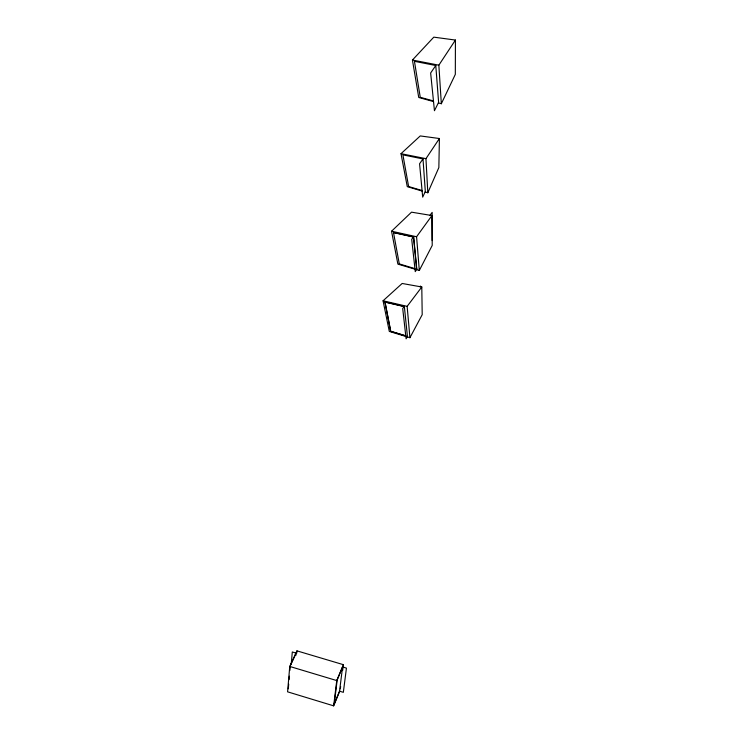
<?xml version="1.0" encoding="UTF-8"?>
<svg xmlns="http://www.w3.org/2000/svg" width="743" height="743" viewBox="0 0 743 743"><rect width="100%" height="100%" fill="white"/><g stroke="black" fill="none" stroke-linecap="round" stroke-linejoin="round"><path stroke-width="1.11" d="M433.531 101.577L418.736 97.482L412.43 60.044L433.801 37.15L455.422 40.057L455.32 74.374L441.333 103.732L438.342 102.905M422.126 191.062L407.266 186.642L401.006 153.69L420.25 135.932L439.41 138.523L438.853 167.556L427.819 192.762L425.107 191.954M342.662 670.418L343.387 664.679L296.959 650.859L289.751 666.452L287.578 691.826L333.672 705.85L339.774 690.99M288.303 688.798L288.693 684.201M289.092 679.613L289.389 676.167M289.872 670.427L290.169 666.982M291.247 664.131L292.296 651.973L296.104 653.106L295.909 655.317M296.754 653.162L296.959 650.859M333.672 705.85L336.755 680.569L343.387 664.679M334.229 704.123L337.192 679.873M340.359 688.78L340.647 686.486M334.266 703.946L339.532 691.139M337.201 679.929L342.532 667.149M290.272 665.839L296.067 653.292M416.451 269.616L419.312 270.471L432.222 245.431L431.952 215.554L411.52 212.164L391.552 231.222L397.876 264.118L414.993 269.189M407.192 336.867L409.932 337.694L422.2 314.688L421.792 286.993L402.158 283.473L383.063 300.785L389.295 331.415L405.845 336.449M432.175 240.593L432.157 212.414L430.03 215.238M416.73 269.161L415.263 271.632L411.706 239.302L413.507 237.147L416.73 269.161L413.675 236.915L393.474 232.42L399.316 264.016M441.333 103.732L438.853 65.17L455.422 40.057M427.819 192.762L425.953 158.658L439.41 138.523M435.779 65.505L430.643 73L434.451 110.707L438.611 102.358L435.779 65.505L414.445 61.316L420.25 97.305L433.466 100.946M422.999 158.928L419.572 163.776L422.693 197.136L425.321 191.49L422.999 158.928L402.901 154.869L408.631 186.539L422.07 190.524M419.312 270.471L416.572 236.748L431.952 215.554M409.932 337.694L407.136 306.357L421.792 286.993M404.341 306.46L402.706 308.54L406.105 338.808L407.433 336.44L404.341 306.46L384.92 301.927L390.669 331.35L405.789 335.938M419.944 286.668L420.445 286.018L420.464 286.761M412.43 60.044L438.853 65.17M401.006 153.69L425.953 158.658M391.552 231.222L416.572 236.748M393.604 232.624L413.582 237.082M383.063 300.785L407.136 306.357M404.229 306.608L385.05 302.122L390.725 331.248L405.771 335.808M399.372 263.914L414.938 268.632M289.751 666.452L336.755 680.569M342.579 666.954L339.551 691.185L343.34 692.337L346.442 668.106L342.579 666.954"/></g></svg>
